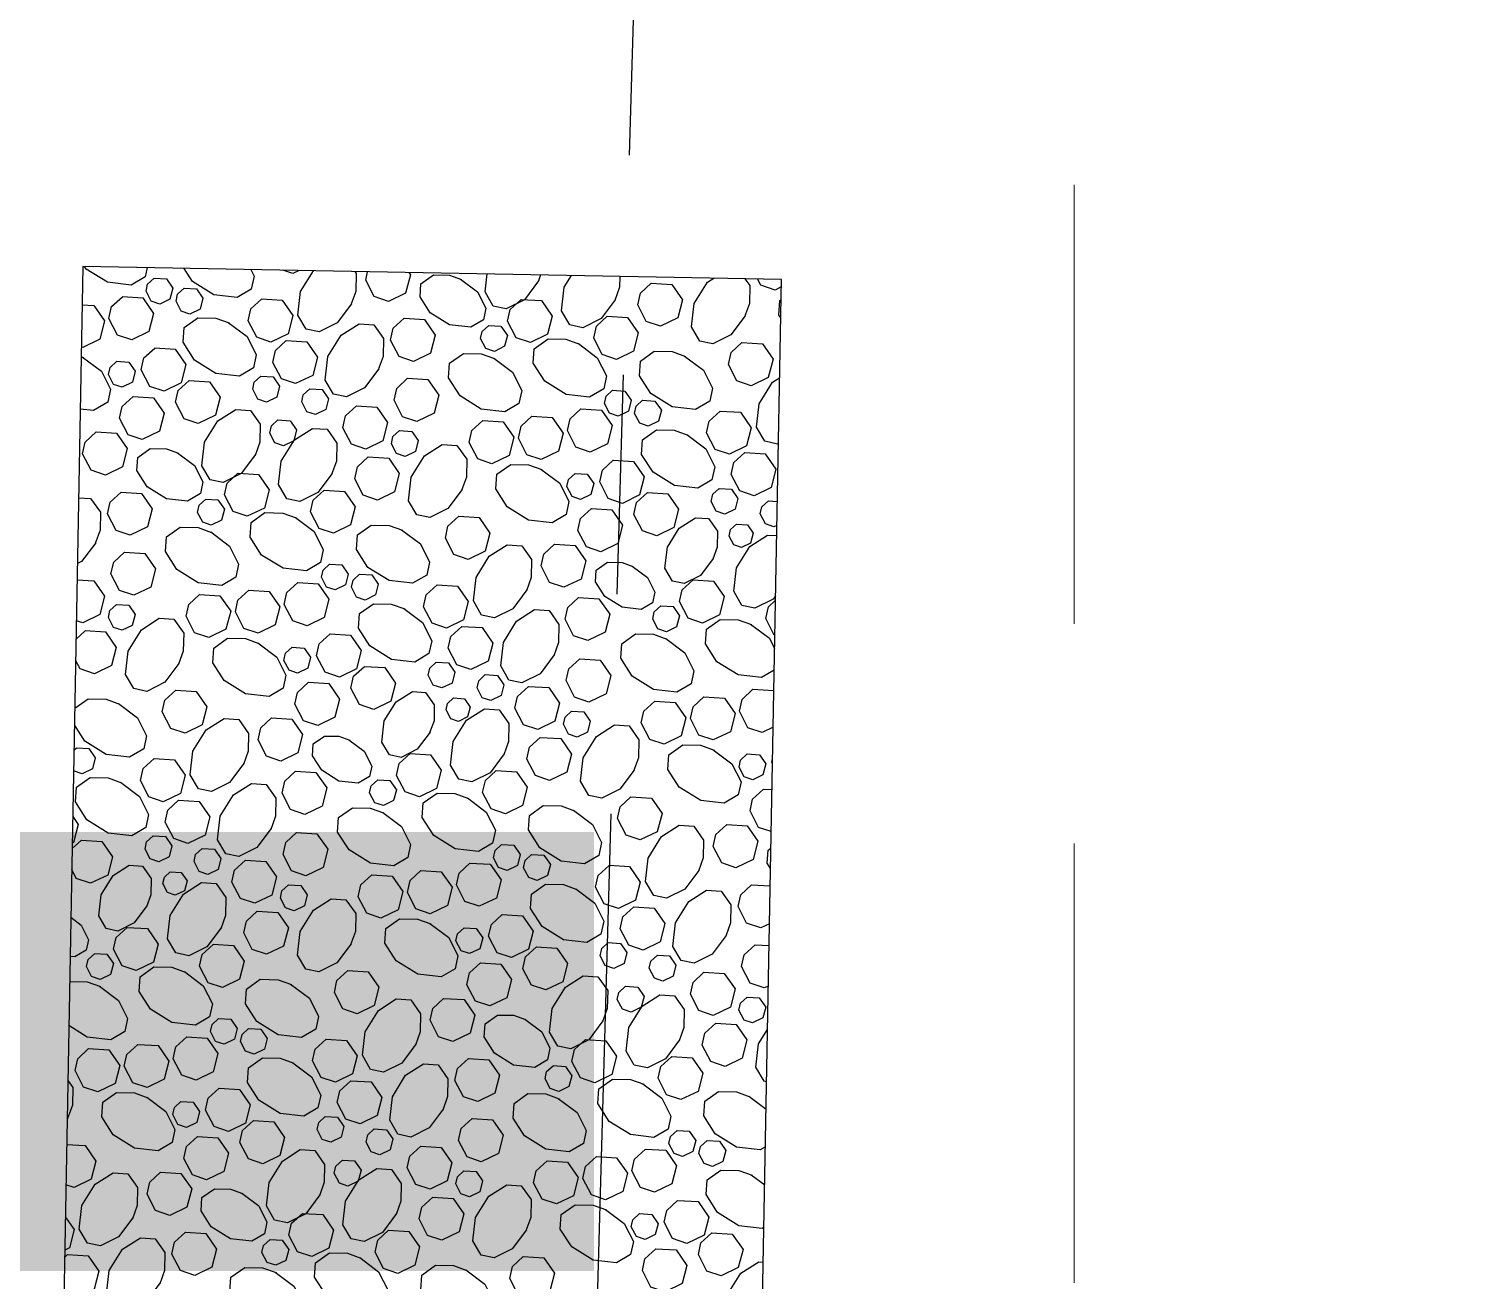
# Model space of a CAD drawing. Header units: inches. Extents: x 3312 to 5850, y 7905 to 11961.
# Drawn here: x 5672.9 to 5738.6, y 9873.4 to 9930.4 of the extents above; entities that cross this region are included whole.
import ezdxf

# ---------------------------------------------------------------- set-up
doc = ezdxf.new("R2010")
doc.units = ezdxf.units.IN
doc.header["$LTSCALE"] = 80
doc.header["$MEASUREMENT"] = 0
doc.linetypes.add('HIDDEN', pattern=[0.375, 0.25, -0.125])
doc.linetypes.add('PHANTOM2', pattern=[1.25, 0.625, -0.125, 0.125, -0.125, 0.125, -0.125])
for name, color, linetype in [('BNDY', 7, 'PHANTOM2'), ('grid', 254, 'HIDDEN'), ('PAVING', 7, 'Continuous')]:
    doc.layers.add(name, color=color, linetype=linetype)

# ---------------------------------------------------------------- blocks, each defined once
blk = doc.blocks.new('A$C5A1238BA')
at = {"layer": 'PAVING', "color": 1, "flags": 128}
blk.add_lwpolyline([(22.132, 11.404), (16.43, 19.619), (0, 8.215), (5.702, 0)], close=True, dxfattribs=at)
for points in [[(16.955, 18.864), (16.834, 18.81), (16.619, 18.905), (16.454, 19.2), (16.429, 19.559), (16.445, 19.598)], [(15.981, 19.307), (16.07, 19.166), (15.981, 18.912), (15.731, 18.814), (15.491, 18.943), (15.485, 18.963)], [(15.377, 18.865), (15.371, 18.527), (15.237, 18.27), (15.064, 18.193), (14.849, 18.288), (14.755, 18.456)], [(15.37, 18.883), (15.38, 18.85)], [(16.412, 18.907), (16.568, 18.659), (16.479, 18.406), (16.228, 18.308), (15.988, 18.437), (15.925, 18.643), (16.045, 18.881), (16.205, 18.949), (16.412, 18.906)], [(16.892, 18.694), (16.986, 18.546), (16.932, 18.394), (16.782, 18.335), (16.638, 18.412), (16.6, 18.536), (16.672, 18.678), (16.768, 18.72), (16.892, 18.694)], [(15.613, 18.434), (15.706, 18.285), (15.653, 18.133), (15.502, 18.075), (15.359, 18.152), (15.32, 18.276), (15.392, 18.418), (15.488, 18.459), (15.612, 18.434)], [(17.801, 17.644), (17.752, 17.551), (17.579, 17.475), (17.365, 17.569), (17.199, 17.864), (17.174, 18.223), (17.256, 18.429)], [(17.028, 18.262), (17.122, 18.113), (17.068, 17.961), (16.918, 17.903), (16.774, 17.98), (16.736, 18.104), (16.808, 18.246), (16.903, 18.287), (17.028, 18.262)], [(14.622, 18.079), (14.778, 17.832), (14.689, 17.578), (14.438, 17.48), (14.199, 17.61), (14.135, 17.816), (14.255, 18.053), (14.414, 18.121), (14.622, 18.079)], [(15.343, 17.949), (15.499, 17.702), (15.41, 17.448), (15.16, 17.351), (14.92, 17.48), (14.857, 17.686), (14.976, 17.923), (15.136, 17.992), (15.343, 17.949)], [(16.087, 18.103), (16.243, 17.855), (16.154, 17.602), (15.904, 17.504), (15.664, 17.633), (15.6, 17.839), (15.72, 18.076), (15.88, 18.145), (16.087, 18.102)], [(16.999, 17.462), (16.993, 17.124), (16.859, 16.867), (16.685, 16.791), (16.471, 16.885), (16.305, 17.18), (16.28, 17.539), (16.392, 17.821), (16.57, 17.932), (16.799, 17.854), (16.946, 17.643), (17.001, 17.447)], [(13.712, 17.732), (13.804, 17.586), (13.726, 17.357), (13.515, 17.21), (13.319, 17.154)], [(15.061, 16.959), (15.056, 16.654), (14.935, 16.423), (14.78, 16.354), (14.586, 16.439), (14.437, 16.704), (14.415, 17.028), (14.516, 17.282), (14.676, 17.381), (14.882, 17.311), (15.014, 17.121), (15.064, 16.945)], [(15.998, 17.433), (16.154, 17.186), (16.065, 16.933), (15.815, 16.835), (15.575, 16.964), (15.511, 17.17), (15.631, 17.407), (15.791, 17.476), (15.998, 17.433)], [(13.334, 17.157), (12.996, 17.163), (12.937, 17.194)], [(14.133, 17.287), (14.289, 17.04), (14.2, 16.786), (13.949, 16.689), (13.71, 16.818), (13.646, 17.024), (13.766, 17.261), (13.926, 17.329), (14.133, 17.287)], [(17.552, 17.273), (17.708, 17.025), (17.619, 16.772), (17.368, 16.674), (17.129, 16.803), (17.065, 17.009), (17.185, 17.247), (17.345, 17.315), (17.552, 17.272)], [(18.195, 17.077), (18.107, 17.124), (18.063, 17.267)], [(12.746, 17.062), (12.874, 16.859), (12.785, 16.606), (12.534, 16.508), (12.295, 16.637), (12.266, 16.729)], [(13.466, 16.743), (13.622, 16.496), (13.533, 16.243), (13.282, 16.145), (13.043, 16.274), (12.979, 16.48), (13.099, 16.718), (13.259, 16.786), (13.466, 16.743)], [(15.695, 16.041), (15.356, 16.047), (15.099, 16.181), (15.023, 16.354), (15.117, 16.569), (15.412, 16.734), (15.771, 16.759), (16.053, 16.647), (16.164, 16.469), (16.086, 16.24), (15.875, 16.094), (15.68, 16.038)], [(18.246, 16.188), (17.908, 16.194), (17.651, 16.329), (17.574, 16.502), (17.669, 16.716), (17.964, 16.882), (18.314, 16.906)], [(12.225, 16.543), (12.381, 16.295), (12.292, 16.042), (12.042, 15.944), (11.802, 16.073), (11.739, 16.279), (11.803, 16.407)], [(12.05, 16.578), (12.225, 16.542)], [(16.649, 16.635), (16.742, 16.487), (16.689, 16.335), (16.539, 16.276), (16.395, 16.354), (16.356, 16.478), (16.429, 16.62), (16.524, 16.661), (16.649, 16.635)], [(17.276, 16.638), (17.433, 16.391), (17.343, 16.138), (17.093, 16.04), (16.853, 16.169), (16.79, 16.375), (16.909, 16.612), (17.069, 16.681), (17.276, 16.638)], [(12.792, 16.399), (12.885, 16.251), (12.832, 16.099), (12.681, 16.04), (12.538, 16.118), (12.499, 16.241), (12.571, 16.383), (12.667, 16.425), (12.792, 16.399)], [(14.422, 15.913), (14.416, 15.575), (14.282, 15.318), (14.108, 15.242), (13.894, 15.336), (13.728, 15.631), (13.703, 15.99), (13.815, 16.272), (13.993, 16.383), (14.222, 16.305), (14.368, 16.094), (14.424, 15.898)], [(18.649, 16.422), (18.638, 16.388), (18.426, 16.242), (18.231, 16.186)], [(14.759, 16.245), (14.853, 16.096), (14.799, 15.944), (14.649, 15.886), (14.505, 15.963), (14.467, 16.086), (14.539, 16.229), (14.635, 16.27), (14.759, 16.244)], [(15.333, 16.088), (15.489, 15.841), (15.399, 15.588), (15.149, 15.49), (14.909, 15.619), (14.846, 15.825), (14.965, 16.063), (15.125, 16.131), (15.332, 16.088)], [(19.09, 15.787), (19.076, 15.748), (18.826, 15.65), (18.586, 15.78), (18.523, 15.986), (18.642, 16.223), (18.754, 16.271)], [(11.236, 16.014), (11.458, 15.937), (11.604, 15.726), (11.66, 15.531)], [(16.285, 16.07), (16.378, 15.921), (16.325, 15.769), (16.174, 15.711), (16.031, 15.788), (15.992, 15.912), (16.065, 16.054), (16.16, 16.095), (16.285, 16.07)], [(16.914, 15.961), (17.007, 15.813), (16.954, 15.661), (16.804, 15.602), (16.66, 15.68), (16.622, 15.803), (16.694, 15.946), (16.79, 15.987), (16.914, 15.961)], [(17.722, 15.328), (17.384, 15.333), (17.127, 15.467), (17.05, 15.641), (17.144, 15.855), (17.439, 16.021), (17.798, 16.046), (18.08, 15.934), (18.191, 15.756), (18.113, 15.527), (17.902, 15.381), (17.707, 15.325)], [(11.658, 15.546), (11.652, 15.208), (11.517, 14.951), (11.344, 14.874), (11.129, 14.969), (10.964, 15.264), (10.939, 15.623), (11.04, 15.878)], [(12.631, 15.18), (12.293, 15.186), (12.036, 15.32), (11.959, 15.494), (12.054, 15.708), (12.348, 15.874), (12.707, 15.899), (12.99, 15.787), (13.101, 15.609), (13.022, 15.379), (12.811, 15.233), (12.616, 15.178)], [(16.117, 14.993), (15.779, 14.999), (15.522, 15.133), (15.445, 15.306), (15.54, 15.521), (15.835, 15.687), (16.194, 15.711), (16.476, 15.599), (16.587, 15.422), (16.509, 15.193), (16.297, 15.046), (16.102, 14.991)], [(10.793, 15.661), (10.887, 15.513), (10.833, 15.361), (10.683, 15.302), (10.539, 15.38), (10.501, 15.503)], [(10.743, 15.671), (10.793, 15.661)], [(13.605, 15.518), (13.76, 15.271), (13.672, 15.017), (13.421, 14.92), (13.181, 15.049), (13.118, 15.255), (13.238, 15.492), (13.397, 15.561), (13.604, 15.518)], [(15.3, 15.052), (15.294, 14.714), (15.159, 14.457), (14.986, 14.38), (14.771, 14.475), (14.606, 14.769), (14.581, 15.128), (14.693, 15.411), (14.871, 15.521), (15.1, 15.444), (15.246, 15.232), (15.302, 15.037)], [(18.52, 15.457), (18.676, 15.21), (18.587, 14.956), (18.337, 14.859), (18.097, 14.988), (18.034, 15.194), (18.153, 15.431), (18.313, 15.5), (18.52, 15.457)], [(19.449, 15.129), (19.443, 14.825), (19.323, 14.593), (19.167, 14.524), (18.974, 14.609), (18.825, 14.875), (18.802, 15.198), (18.903, 15.452), (19.063, 15.551), (19.269, 15.481), (19.401, 15.291), (19.451, 15.116)], [(10.764, 14.862), (10.758, 14.524), (10.624, 14.267), (10.45, 14.19), (10.236, 14.284), (10.07, 14.579), (10.046, 14.938), (10.157, 15.22), (10.335, 15.331), (10.564, 15.253), (10.711, 15.042), (10.766, 14.847)], [(17.105, 15.277), (17.261, 15.03), (17.172, 14.776), (16.922, 14.678), (16.682, 14.807), (16.618, 15.014), (16.738, 15.251), (16.898, 15.319), (17.105, 15.277)], [(9.964, 15.131), (9.919, 15.001), (9.669, 14.904), (9.651, 14.913)], [(12.295, 14.993), (12.451, 14.746), (12.362, 14.492), (12.112, 14.395), (11.872, 14.524), (11.808, 14.73), (11.928, 14.967), (12.088, 15.036), (12.295, 14.993)], [(13.53, 14.435), (13.524, 14.097), (13.389, 13.84), (13.216, 13.763), (13.002, 13.857), (12.836, 14.152), (12.811, 14.511), (12.923, 14.793), (13.101, 14.904), (13.33, 14.826), (13.476, 14.615), (13.532, 14.42)], [(14.067, 14.982), (14.223, 14.735), (14.134, 14.482), (13.883, 14.384), (13.643, 14.513), (13.58, 14.719), (13.7, 14.956), (13.859, 15.025), (14.067, 14.982)], [(15.858, 14.946), (16.014, 14.699), (15.925, 14.446), (15.675, 14.348), (15.435, 14.477), (15.371, 14.683), (15.491, 14.92), (15.65, 14.989), (15.858, 14.946)], [(17.853, 14.914), (18.009, 14.667), (17.92, 14.413), (17.67, 14.315), (17.43, 14.444), (17.367, 14.65), (17.486, 14.888), (17.646, 14.956), (17.853, 14.914)], [(9.763, 14.833), (9.919, 14.586), (9.83, 14.332), (9.579, 14.234), (9.34, 14.364), (9.276, 14.57), (9.341, 14.698)], [(9.587, 14.869), (9.763, 14.833)], [(11.317, 14.672), (11.473, 14.425), (11.384, 14.172), (11.133, 14.074), (10.894, 14.203), (10.83, 14.409), (10.95, 14.646), (11.11, 14.715), (11.317, 14.672)], [(16.613, 14.713), (16.769, 14.465), (16.679, 14.212), (16.429, 14.114), (16.189, 14.243), (16.126, 14.449), (16.246, 14.687), (16.405, 14.755), (16.612, 14.713)], [(20.082, 14.211), (19.744, 14.217), (19.487, 14.351), (19.41, 14.524), (19.505, 14.739), (19.73, 14.865)], [(14.564, 14.476), (14.72, 14.229), (14.631, 13.976), (14.381, 13.878), (14.141, 14.007), (14.077, 14.213), (14.197, 14.451), (14.357, 14.519), (14.564, 14.476)], [(17.179, 14.569), (17.272, 14.421), (17.219, 14.269), (17.069, 14.21), (16.925, 14.288), (16.887, 14.411), (16.959, 14.554), (17.054, 14.595), (17.179, 14.569)], [(18.809, 14.084), (18.803, 13.745), (18.669, 13.488), (18.495, 13.412), (18.281, 13.506), (18.115, 13.801), (18.091, 14.16), (18.203, 14.442), (18.38, 14.553), (18.61, 14.475), (18.756, 14.264), (18.812, 14.069)], [(8.779, 14.309), (8.776, 14.123), (8.667, 13.914), (8.527, 13.853), (8.354, 13.929), (8.32, 13.989)], [(12.011, 13.588), (11.673, 13.594), (11.416, 13.728), (11.339, 13.901), (11.434, 14.116), (11.729, 14.282), (12.088, 14.306), (12.369, 14.195), (12.481, 14.017), (12.402, 13.787), (12.192, 13.641), (11.996, 13.585)], [(15.045, 14.264), (15.138, 14.116), (15.085, 13.963), (14.935, 13.905), (14.791, 13.982), (14.753, 14.106), (14.825, 14.248), (14.92, 14.289), (15.045, 14.264)], [(19.147, 14.415), (19.24, 14.266), (19.187, 14.114), (19.037, 14.056), (18.893, 14.133), (18.855, 14.257), (18.927, 14.399), (19.022, 14.44), (19.147, 14.414)], [(19.72, 14.258), (19.876, 14.011), (19.787, 13.758), (19.537, 13.66), (19.297, 13.789), (19.233, 13.995), (19.353, 14.233), (19.513, 14.301), (19.72, 14.258)], [(9.549, 13.52), (9.245, 13.526), (9.014, 13.646), (8.945, 13.802), (9.03, 13.995), (9.295, 14.144), (9.619, 14.166), (9.872, 14.066), (9.972, 13.906), (9.902, 13.699), (9.712, 13.568), (9.536, 13.518)], [(10.413, 14.035), (10.507, 13.887), (10.454, 13.734), (10.304, 13.676), (10.16, 13.754), (10.122, 13.877), (10.193, 14.019), (10.289, 14.061), (10.413, 14.035)], [(11.041, 14.038), (11.197, 13.791), (11.108, 13.537), (10.858, 13.44), (10.618, 13.569), (10.555, 13.775), (10.675, 14.012), (10.834, 14.081), (11.041, 14.038)], [(16.045, 13.716), (16.039, 13.378), (15.905, 13.121), (15.732, 13.044), (15.517, 13.139), (15.351, 13.434), (15.327, 13.793), (15.439, 14.075), (15.616, 14.186), (15.845, 14.108), (15.992, 13.897), (16.048, 13.701)], [(17.019, 13.35), (16.68, 13.356), (16.423, 13.49), (16.347, 13.664), (16.441, 13.878), (16.736, 14.044), (17.095, 14.069), (17.377, 13.957), (17.488, 13.779), (17.41, 13.55), (17.199, 13.403), (17.003, 13.348)], [(13.765, 14.003), (13.858, 13.855), (13.805, 13.703), (13.655, 13.644), (13.511, 13.722), (13.473, 13.845), (13.545, 13.988), (13.641, 14.029), (13.765, 14.003)], [(15.18, 13.832), (15.274, 13.683), (15.221, 13.531), (15.07, 13.473), (14.926, 13.55), (14.888, 13.674), (14.96, 13.816), (15.056, 13.857), (15.18, 13.832)], [(20.505, 13.163), (20.166, 13.169), (19.909, 13.303), (19.833, 13.477), (19.927, 13.691), (20.222, 13.857), (20.42, 13.871)], [(8.025, 13.785), (8.169, 13.578), (8.224, 13.383)], [(8.559, 13.729), (8.653, 13.58), (8.6, 13.428), (8.449, 13.369), (8.305, 13.447), (8.267, 13.571), (8.339, 13.713), (8.435, 13.754), (8.559, 13.728)], [(12.774, 13.649), (12.93, 13.401), (12.841, 13.148), (12.591, 13.05), (12.351, 13.179), (12.288, 13.385), (12.407, 13.623), (12.567, 13.691), (12.774, 13.648)], [(14.24, 13.672), (14.395, 13.425), (14.306, 13.172), (14.056, 13.074), (13.816, 13.203), (13.753, 13.409), (13.873, 13.646), (14.032, 13.715), (14.239, 13.672)], [(17.992, 13.688), (18.148, 13.441), (18.059, 13.188), (17.809, 13.09), (17.569, 13.219), (17.505, 13.425), (17.625, 13.662), (17.785, 13.731), (17.992, 13.688)], [(19.687, 13.222), (19.681, 12.884), (19.547, 12.627), (19.374, 12.55), (19.159, 12.645), (18.993, 12.94), (18.969, 13.299), (19.081, 13.581), (19.258, 13.692), (19.488, 13.614), (19.634, 13.403), (19.69, 13.207)], [(9.133, 13.572), (9.289, 13.325), (9.199, 13.072), (8.949, 12.974), (8.709, 13.103), (8.646, 13.309), (8.766, 13.546), (8.925, 13.615), (9.133, 13.572)], [(10.14, 13.535), (10.224, 13.402), (10.176, 13.265), (10.041, 13.212), (9.912, 13.282), (9.877, 13.393), (9.942, 13.521), (10.028, 13.559), (10.14, 13.535)], [(11.487, 12.727), (11.149, 12.733), (10.892, 12.867), (10.815, 13.041), (10.909, 13.255), (11.204, 13.421), (11.563, 13.445), (11.845, 13.334), (11.956, 13.156), (11.878, 12.927), (11.667, 12.78), (11.472, 12.724)], [(13.496, 13.519), (13.652, 13.272), (13.563, 13.018), (13.312, 12.921), (13.073, 13.05), (13.009, 13.256), (13.129, 13.493), (13.288, 13.562), (13.496, 13.519)], [(15.151, 13.032), (15.145, 12.694), (15.011, 12.437), (14.838, 12.361), (14.623, 12.454), (14.457, 12.749), (14.433, 13.109), (14.545, 13.391), (14.722, 13.502), (14.952, 13.423), (15.098, 13.213), (15.154, 13.017)], [(8.222, 13.398), (8.216, 13.059), (8.082, 12.802), (7.908, 12.726), (7.694, 12.82), (7.528, 13.115), (7.507, 13.425)], [(10.679, 13.361), (10.773, 13.212), (10.719, 13.06), (10.569, 13.002), (10.425, 13.079), (10.387, 13.203), (10.459, 13.345), (10.554, 13.386), (10.679, 13.361)], [(20.813, 13.305), (20.685, 13.216), (20.49, 13.161)], [(7.405, 13.002), (7.56, 12.755), (7.472, 12.501), (7.221, 12.404), (6.981, 12.533), (6.918, 12.739), (7.038, 12.976), (7.197, 13.045), (7.405, 13.002)], [(9.917, 12.477), (9.579, 12.483), (9.322, 12.617), (9.246, 12.79), (9.34, 13.005), (9.635, 13.171), (9.994, 13.195), (10.276, 13.083), (10.387, 12.906), (10.309, 12.676), (10.098, 12.53), (9.902, 12.474)], [(14.15, 13.003), (14.306, 12.756), (14.217, 12.502), (13.967, 12.405), (13.727, 12.534), (13.664, 12.74), (13.784, 12.977), (13.943, 13.046), (14.15, 13.003)], [(16.682, 13.163), (16.839, 12.916), (16.749, 12.662), (16.499, 12.565), (16.259, 12.694), (16.196, 12.9), (16.316, 13.137), (16.475, 13.206), (16.682, 13.163)], [(17.917, 12.605), (17.911, 12.267), (17.777, 12.01), (17.603, 11.933), (17.389, 12.028), (17.223, 12.322), (17.199, 12.682), (17.311, 12.964), (17.488, 13.075), (17.718, 12.996), (17.864, 12.785), (17.919, 12.59)], [(18.454, 13.153), (18.61, 12.905), (18.521, 12.652), (18.271, 12.554), (18.031, 12.683), (17.967, 12.889), (18.087, 13.127), (18.247, 13.195), (18.454, 13.153)], [(20.245, 13.117), (20.401, 12.869), (20.312, 12.616), (20.062, 12.518), (19.822, 12.647), (19.759, 12.853), (19.878, 13.09), (20.038, 13.159), (20.245, 13.116)], [(6.861, 12.977), (6.822, 12.863), (6.612, 12.717), (6.416, 12.662)], [(9.1, 12.536), (9.094, 12.198), (8.96, 11.941), (8.786, 11.864), (8.572, 11.959), (8.406, 12.254), (8.381, 12.613), (8.493, 12.895), (8.671, 13.006), (8.9, 12.928), (9.047, 12.716), (9.102, 12.521)], [(12.357, 12.923), (12.513, 12.676), (12.424, 12.423), (12.174, 12.325), (11.934, 12.455), (11.87, 12.661), (11.99, 12.898), (12.15, 12.966), (12.357, 12.924)], [(13.168, 12.567), (13.164, 12.293), (13.055, 12.084), (12.915, 12.023), (12.741, 12.099), (12.607, 12.338), (12.587, 12.629), (12.677, 12.857), (12.821, 12.947), (13.007, 12.884), (13.126, 12.713), (13.171, 12.555)], [(15.704, 12.842), (15.86, 12.595), (15.771, 12.342), (15.521, 12.244), (15.281, 12.373), (15.218, 12.579), (15.337, 12.816), (15.497, 12.885), (15.704, 12.842)], [(21, 12.883), (21.156, 12.636), (21.067, 12.382), (20.817, 12.284), (20.577, 12.414), (20.513, 12.62), (20.633, 12.857), (20.793, 12.925), (21, 12.883)], [(6.431, 12.664), (6.411, 12.665)], [(10.905, 12.761), (11.061, 12.514), (10.972, 12.26), (10.722, 12.162), (10.482, 12.292), (10.419, 12.498), (10.538, 12.735), (10.698, 12.803), (10.905, 12.761)], [(18.952, 12.646), (19.108, 12.399), (19.019, 12.146), (18.768, 12.048), (18.528, 12.177), (18.465, 12.383), (18.585, 12.621), (18.744, 12.689), (18.951, 12.646)], [(6.109, 12.455), (6.251, 12.23), (6.162, 11.976), (5.912, 11.879), (5.672, 12.008), (5.635, 12.126)], [(7.867, 12.466), (8.023, 12.219), (7.934, 11.966), (7.683, 11.868), (7.444, 11.997), (7.38, 12.203), (7.5, 12.441), (7.659, 12.509), (7.867, 12.466)], [(9.658, 12.431), (9.814, 12.183), (9.725, 11.93), (9.474, 11.832), (9.235, 11.961), (9.171, 12.167), (9.291, 12.405), (9.451, 12.473), (9.658, 12.43)], [(11.653, 12.398), (11.809, 12.151), (11.72, 11.897), (11.47, 11.799), (11.23, 11.928), (11.167, 12.134), (11.286, 12.372), (11.446, 12.44), (11.653, 12.398)], [(16.398, 11.758), (16.06, 11.764), (15.803, 11.898), (15.727, 12.072), (15.821, 12.286), (16.116, 12.452), (16.475, 12.476), (16.757, 12.364), (16.868, 12.187), (16.79, 11.958), (16.579, 11.811), (16.384, 11.756)], [(19.432, 12.434), (19.526, 12.286), (19.472, 12.134), (19.322, 12.075), (19.178, 12.152), (19.14, 12.276), (19.212, 12.418), (19.308, 12.459), (19.432, 12.434)], [(7.33, 11.919), (7.324, 11.581), (7.189, 11.324), (7.016, 11.247), (6.802, 11.342), (6.636, 11.636), (6.611, 11.996), (6.723, 12.277), (6.901, 12.388), (7.13, 12.31), (7.277, 12.099), (7.332, 11.904)], [(10.413, 12.197), (10.569, 11.949), (10.48, 11.696), (10.229, 11.598), (9.99, 11.727), (9.926, 11.934), (10.046, 12.171), (10.205, 12.239), (10.413, 12.197)], [(13.937, 11.69), (13.633, 11.696), (13.401, 11.816), (13.333, 11.972), (13.417, 12.166), (13.683, 12.315), (14.006, 12.337), (14.26, 12.236), (14.36, 12.076), (14.289, 11.87), (14.1, 11.738), (13.924, 11.688)], [(14.801, 12.205), (14.895, 12.057), (14.841, 11.905), (14.691, 11.846), (14.547, 11.924), (14.509, 12.047), (14.581, 12.19), (14.677, 12.231), (14.801, 12.205)], [(15.429, 12.208), (15.585, 11.961), (15.496, 11.707), (15.245, 11.61), (15.005, 11.739), (14.942, 11.945), (15.062, 12.182), (15.221, 12.251), (15.429, 12.208)], [(18.152, 12.174), (18.246, 12.025), (18.192, 11.873), (18.042, 11.815), (17.898, 11.892), (17.86, 12.016), (17.932, 12.158), (18.028, 12.199), (18.152, 12.174)], [(20.432, 11.886), (20.427, 11.548), (20.292, 11.291), (20.119, 11.215), (19.904, 11.309), (19.739, 11.604), (19.714, 11.963), (19.826, 12.245), (20.004, 12.356), (20.233, 12.278), (20.379, 12.067), (20.435, 11.871)], [(21.406, 11.52), (21.067, 11.526), (20.811, 11.661), (20.734, 11.834), (20.829, 12.049), (21.123, 12.214), (21.482, 12.239), (21.579, 12.2)], [(8.364, 11.96), (8.52, 11.713), (8.431, 11.46), (8.181, 11.362), (7.941, 11.491), (7.878, 11.697), (7.997, 11.935), (8.157, 12.003), (8.364, 11.96)], [(10.979, 12.053), (11.073, 11.905), (11.019, 11.753), (10.869, 11.694), (10.725, 11.772), (10.687, 11.895), (10.759, 12.038), (10.854, 12.079), (10.979, 12.053)], [(12.609, 11.568), (12.603, 11.229), (12.469, 10.973), (12.296, 10.896), (12.081, 10.99), (11.915, 11.285), (11.891, 11.644), (12.003, 11.926), (12.181, 12.037), (12.41, 11.959), (12.556, 11.748), (12.612, 11.553)], [(19.568, 12.002), (19.661, 11.853), (19.608, 11.701), (19.458, 11.643), (19.314, 11.72), (19.276, 11.844), (19.348, 11.986), (19.443, 12.027), (19.568, 12.002)], [(5.257, 11.864), (5.184, 11.656), (4.934, 11.558), (4.868, 11.593)], [(5.811, 11.072), (5.473, 11.078), (5.216, 11.212), (5.139, 11.385), (5.234, 11.6), (5.529, 11.766), (5.888, 11.79), (6.17, 11.678), (6.281, 11.501), (6.203, 11.271), (5.991, 11.125), (5.796, 11.069)], [(12.947, 11.899), (13.04, 11.75), (12.987, 11.598), (12.837, 11.54), (12.693, 11.617), (12.655, 11.741), (12.727, 11.883), (12.822, 11.924), (12.947, 11.899)], [(13.52, 11.743), (13.676, 11.495), (13.587, 11.242), (13.337, 11.144), (13.097, 11.273), (13.033, 11.48), (13.153, 11.717), (13.313, 11.785), (13.52, 11.742)], [(17.162, 11.819), (17.318, 11.572), (17.228, 11.318), (16.978, 11.22), (16.738, 11.35), (16.675, 11.556), (16.795, 11.793), (16.954, 11.861), (17.161, 11.819)], [(18.627, 11.843), (18.783, 11.595), (18.694, 11.342), (18.444, 11.244), (18.203, 11.373), (18.14, 11.579), (18.26, 11.816), (18.42, 11.885), (18.627, 11.842)], [(21.835, 11.832), (21.797, 11.72), (21.586, 11.574), (21.391, 11.518)], [(8.845, 11.748), (8.938, 11.6), (8.885, 11.448), (8.735, 11.389), (8.591, 11.466), (8.553, 11.59), (8.625, 11.732), (8.72, 11.773), (8.845, 11.748)], [(9.845, 11.2), (9.839, 10.862), (9.705, 10.605), (9.532, 10.529), (9.317, 10.623), (9.151, 10.918), (9.127, 11.277), (9.239, 11.559), (9.417, 11.67), (9.646, 11.592), (9.792, 11.381), (9.848, 11.185)], [(14.528, 11.706), (14.612, 11.572), (14.564, 11.435), (14.429, 11.382), (14.299, 11.452), (14.265, 11.563), (14.33, 11.692), (14.416, 11.729), (14.528, 11.706)], [(15.874, 10.897), (15.536, 10.903), (15.279, 11.037), (15.202, 11.211), (15.297, 11.425), (15.592, 11.591), (15.95, 11.615), (16.233, 11.504), (16.344, 11.326), (16.265, 11.097), (16.055, 10.95), (15.859, 10.895)], [(17.883, 11.689), (18.039, 11.442), (17.95, 11.188), (17.7, 11.091), (17.46, 11.22), (17.397, 11.426), (17.516, 11.663), (17.676, 11.732), (17.883, 11.689)], [(19.539, 11.202), (19.533, 10.864), (19.399, 10.607), (19.225, 10.531), (19.01, 10.625), (18.845, 10.92), (18.82, 11.279), (18.932, 11.561), (19.11, 11.672), (19.339, 11.594), (19.485, 11.383), (19.541, 11.187)], [(22.044, 11.342), (21.956, 11.389), (21.893, 11.595), (21.938, 11.684)], [(4.841, 11.522), (4.997, 11.275), (4.908, 11.021), (4.658, 10.924), (4.418, 11.053), (4.36, 11.241)], [(4.782, 11.534), (4.841, 11.522)], [(7.565, 11.488), (7.659, 11.339), (7.605, 11.187), (7.455, 11.128), (7.311, 11.206), (7.273, 11.33), (7.345, 11.472), (7.441, 11.513), (7.565, 11.488)], [(10.818, 10.834), (10.48, 10.84), (10.223, 10.975), (10.147, 11.148), (10.241, 11.362), (10.536, 11.528), (10.895, 11.553), (11.177, 11.441), (11.288, 11.263), (11.21, 11.034), (10.999, 10.888), (10.803, 10.832)], [(14.305, 10.647), (13.967, 10.653), (13.71, 10.788), (13.633, 10.961), (13.727, 11.175), (14.022, 11.341), (14.381, 11.366), (14.663, 11.254), (14.774, 11.076), (14.696, 10.847), (14.485, 10.7), (14.29, 10.645)], [(15.066, 11.531), (15.16, 11.383), (15.106, 11.23), (14.956, 11.172), (14.812, 11.249), (14.774, 11.373), (14.846, 11.515), (14.942, 11.556), (15.066, 11.531)], [(21.07, 11.333), (21.226, 11.086), (21.137, 10.833), (20.886, 10.735), (20.647, 10.864), (20.583, 11.07), (20.703, 11.307), (20.862, 11.376), (21.07, 11.333)], [(6.574, 11.133), (6.73, 10.886), (6.641, 10.632), (6.391, 10.534), (6.151, 10.663), (6.088, 10.87), (6.207, 11.106), (6.367, 11.175), (6.574, 11.133)], [(8.04, 11.156), (8.196, 10.909), (8.106, 10.656), (7.856, 10.558), (7.616, 10.687), (7.553, 10.893), (7.673, 11.13), (7.832, 11.199), (8.039, 11.156)], [(8.981, 11.315), (9.074, 11.167), (9.021, 11.015), (8.871, 10.957), (8.727, 11.034), (8.689, 11.158), (8.76, 11.3), (8.856, 11.341), (8.981, 11.315)], [(11.792, 11.172), (11.948, 10.925), (11.859, 10.671), (11.609, 10.574), (11.369, 10.703), (11.306, 10.909), (11.425, 11.146), (11.585, 11.215), (11.792, 11.172)], [(13.487, 10.706), (13.481, 10.368), (13.347, 10.111), (13.174, 10.035), (12.959, 10.129), (12.794, 10.424), (12.769, 10.783), (12.881, 11.065), (13.058, 11.176), (13.288, 11.098), (13.434, 10.887), (13.49, 10.691)], [(18.538, 11.173), (18.694, 10.926), (18.605, 10.672), (18.354, 10.575), (18.115, 10.704), (18.051, 10.91), (18.171, 11.147), (18.33, 11.216), (18.538, 11.173)], [(21.681, 11.09), (21.698, 11.134), (21.876, 11.245), (21.894, 11.238)], [(7.296, 11.003), (7.452, 10.756), (7.363, 10.502), (7.112, 10.405), (6.872, 10.534), (6.809, 10.74), (6.929, 10.977), (7.088, 11.046), (7.296, 11.003)], [(8.951, 10.516), (8.945, 10.178), (8.811, 9.921), (8.638, 9.844), (8.423, 9.939), (8.257, 10.234), (8.233, 10.593), (8.345, 10.875), (8.523, 10.986), (8.752, 10.908), (8.898, 10.697), (8.954, 10.501)], [(15.293, 10.931), (15.449, 10.684), (15.359, 10.43), (15.109, 10.333), (14.869, 10.462), (14.806, 10.668), (14.926, 10.905), (15.085, 10.973), (15.292, 10.931)], [(16.744, 11.094), (16.9, 10.847), (16.811, 10.593), (16.561, 10.495), (16.321, 10.625), (16.258, 10.831), (16.377, 11.068), (16.537, 11.136), (16.744, 11.094)], [(17.556, 10.737), (17.551, 10.463), (17.442, 10.255), (17.302, 10.193), (17.128, 10.269), (16.994, 10.508), (16.974, 10.799), (17.065, 11.028), (17.209, 11.117), (17.395, 11.054), (17.513, 10.883), (17.558, 10.725)], [(20.092, 11.013), (20.248, 10.765), (20.159, 10.512), (19.908, 10.414), (19.669, 10.543), (19.605, 10.749), (19.725, 10.987), (19.884, 11.055), (20.091, 11.012)], [(5.287, 10.211), (4.949, 10.217), (4.692, 10.351), (4.615, 10.525), (4.709, 10.739), (5.004, 10.905), (5.363, 10.929), (5.645, 10.818), (5.756, 10.64), (5.678, 10.411), (5.467, 10.264), (5.272, 10.208)], [(10.483, 10.647), (10.639, 10.4), (10.549, 10.147), (10.299, 10.049), (10.059, 10.178), (9.996, 10.384), (10.116, 10.621), (10.275, 10.69), (10.483, 10.647)], [(11.717, 10.089), (11.711, 9.751), (11.577, 9.494), (11.404, 9.417), (11.189, 9.512), (11.024, 9.806), (10.999, 10.166), (11.111, 10.448), (11.289, 10.559), (11.518, 10.481), (11.664, 10.269), (11.72, 10.074)], [(12.254, 10.637), (12.41, 10.39), (12.321, 10.136), (12.071, 10.038), (11.831, 10.167), (11.767, 10.373), (11.887, 10.611), (12.047, 10.679), (12.254, 10.637)], [(14.045, 10.601), (14.201, 10.353), (14.112, 10.1), (13.862, 10.002), (13.622, 10.131), (13.559, 10.338), (13.678, 10.575), (13.838, 10.643), (14.045, 10.6)], [(16.041, 10.568), (16.197, 10.321), (16.108, 10.067), (15.857, 9.969), (15.617, 10.099), (15.554, 10.305), (15.674, 10.542), (15.833, 10.61), (16.041, 10.568)], [(20.201, 10.063), (20.191, 10.069), (20.114, 10.242), (20.209, 10.456), (20.503, 10.622), (20.863, 10.647), (20.976, 10.601)], [(6.085, 10.341), (6.241, 10.094), (6.152, 9.84), (5.902, 9.743), (5.662, 9.872), (5.599, 10.078), (5.719, 10.315), (5.878, 10.383), (6.085, 10.341)], [(7.012, 10.017), (7.007, 9.713), (6.886, 9.481), (6.73, 9.413), (6.537, 9.497), (6.388, 9.762), (6.365, 10.086), (6.467, 10.34), (6.626, 10.439), (6.833, 10.369), (6.964, 10.179), (7.015, 10.003)], [(7.95, 10.487), (8.107, 10.24), (8.017, 9.986), (7.767, 9.889), (7.527, 10.018), (7.464, 10.224), (7.584, 10.461), (7.743, 10.53), (7.95, 10.487)], [(9.504, 10.326), (9.661, 10.079), (9.571, 9.826), (9.321, 9.728), (9.081, 9.857), (9.018, 10.063), (9.137, 10.301), (9.297, 10.369), (9.504, 10.326)], [(14.8, 10.367), (14.956, 10.12), (14.867, 9.866), (14.617, 9.768), (14.377, 9.898), (14.314, 10.104), (14.433, 10.341), (14.593, 10.41), (14.8, 10.367)], [(18.324, 9.86), (18.02, 9.866), (17.789, 9.987), (17.72, 10.142), (17.805, 10.336), (18.07, 10.485), (18.393, 10.507), (18.647, 10.406), (18.747, 10.246), (18.677, 10.04), (18.487, 9.908), (18.311, 9.858)], [(19.188, 10.375), (19.282, 10.227), (19.228, 10.075), (19.078, 10.016), (18.934, 10.094), (18.896, 10.218), (18.968, 10.36), (19.064, 10.401), (19.188, 10.375)], [(19.816, 10.378), (19.972, 10.131), (19.883, 9.878), (19.633, 9.78), (19.393, 9.909), (19.329, 10.116), (19.449, 10.352), (19.609, 10.421), (19.816, 10.378)], [(12.752, 10.131), (12.908, 9.884), (12.818, 9.63), (12.568, 9.532), (12.328, 9.661), (12.265, 9.868), (12.385, 10.105), (12.544, 10.173), (12.752, 10.131)], [(15.366, 10.224), (15.46, 10.075), (15.407, 9.923), (15.256, 9.864), (15.112, 9.942), (15.074, 10.066), (15.146, 10.208), (15.242, 10.249), (15.366, 10.223)], [(16.997, 9.738), (16.991, 9.4), (16.856, 9.143), (16.683, 9.066), (16.468, 9.161), (16.303, 9.455), (16.278, 9.814), (16.39, 10.096), (16.568, 10.207), (16.797, 10.129), (16.944, 9.918), (16.999, 9.723)], [(10.198, 9.242), (9.86, 9.248), (9.603, 9.383), (9.527, 9.556), (9.621, 9.77), (9.916, 9.936), (10.275, 9.96), (10.557, 9.849), (10.668, 9.671), (10.59, 9.442), (10.379, 9.295), (10.184, 9.24)], [(13.232, 9.918), (13.326, 9.77), (13.272, 9.618), (13.122, 9.559), (12.978, 9.637), (12.94, 9.76), (13.012, 9.902), (13.108, 9.944), (13.232, 9.918)], [(17.334, 10.069), (17.428, 9.921), (17.374, 9.768), (17.224, 9.71), (17.08, 9.787), (17.042, 9.911), (17.114, 10.053), (17.21, 10.094), (17.334, 10.069)], [(17.907, 9.913), (18.063, 9.666), (17.974, 9.412), (17.724, 9.314), (17.484, 9.444), (17.421, 9.65), (17.541, 9.887), (17.7, 9.955), (17.907, 9.913)], [(7.647, 9.095), (7.309, 9.1), (7.052, 9.235), (6.975, 9.408), (7.07, 9.623), (7.365, 9.788), (7.724, 9.813), (8.006, 9.701), (8.117, 9.523), (8.039, 9.294), (7.828, 9.148), (7.632, 9.092)], [(8.601, 9.689), (8.695, 9.541), (8.641, 9.389), (8.491, 9.33), (8.347, 9.408), (8.309, 9.531), (8.381, 9.674), (8.477, 9.715), (8.601, 9.689)], [(9.229, 9.692), (9.385, 9.445), (9.296, 9.191), (9.045, 9.094), (8.806, 9.223), (8.742, 9.429), (8.862, 9.666), (9.021, 9.735), (9.229, 9.692)], [(14.233, 9.37), (14.227, 9.032), (14.092, 8.775), (13.919, 8.699), (13.704, 8.793), (13.539, 9.088), (13.514, 9.447), (13.626, 9.729), (13.804, 9.84), (14.033, 9.762), (14.179, 9.551), (14.235, 9.356)], [(15.206, 9.005), (14.868, 9.01), (14.611, 9.145), (14.534, 9.318), (14.629, 9.533), (14.923, 9.698), (15.282, 9.723), (15.565, 9.611), (15.675, 9.433), (15.597, 9.204), (15.386, 9.058), (15.191, 9.002)], [(18.915, 9.876), (18.999, 9.742), (18.951, 9.605), (18.816, 9.553), (18.686, 9.622), (18.652, 9.734), (18.717, 9.862), (18.803, 9.899), (18.915, 9.876)], [(19.241, 9.397), (19.2, 9.42), (19.162, 9.543), (19.234, 9.685), (19.329, 9.727), (19.454, 9.701)], [(11.953, 9.658), (12.046, 9.509), (11.993, 9.357), (11.842, 9.299), (11.699, 9.376), (11.66, 9.5), (11.732, 9.642), (11.828, 9.683), (11.952, 9.658)], [(13.368, 9.486), (13.462, 9.337), (13.408, 9.185), (13.258, 9.127), (13.114, 9.204), (13.076, 9.328), (13.148, 9.47), (13.243, 9.511), (13.368, 9.486)], [(18.413, 8.822), (18.354, 8.823), (18.097, 8.958), (18.02, 9.131), (18.115, 9.346), (18.409, 9.511), (18.769, 9.536), (19.051, 9.424), (19.12, 9.313)], [(19.454, 9.701), (19.522, 9.592)], [(6.374, 8.967), (6.368, 8.629), (6.234, 8.372), (6.061, 8.296), (5.846, 8.39), (5.681, 8.685), (5.656, 9.044), (5.768, 9.326), (5.945, 9.437), (6.175, 9.359), (6.321, 9.148), (6.377, 8.952)], [(6.712, 9.298), (6.805, 9.15), (6.752, 8.998), (6.602, 8.939), (6.458, 9.017), (6.42, 9.141), (6.492, 9.283), (6.587, 9.324), (6.712, 9.298)], [(10.962, 9.303), (11.118, 9.056), (11.028, 8.802), (10.778, 8.704), (10.538, 8.834), (10.475, 9.04), (10.595, 9.277), (10.754, 9.345), (10.962, 9.303)], [(12.427, 9.327), (12.583, 9.079), (12.494, 8.826), (12.243, 8.728), (12.004, 8.857), (11.94, 9.063), (12.06, 9.301), (12.22, 9.369), (12.427, 9.326)], [(16.18, 9.342), (16.336, 9.095), (16.246, 8.842), (15.996, 8.744), (15.756, 8.873), (15.693, 9.079), (15.813, 9.316), (15.972, 9.385), (16.18, 9.342)], [(17.538, 8.215), (17.346, 8.299), (17.181, 8.594), (17.156, 8.953), (17.268, 9.235), (17.446, 9.346), (17.675, 9.268), (17.821, 9.057), (17.877, 8.862)], [(7.285, 9.142), (7.441, 8.895), (7.352, 8.641), (7.102, 8.544), (6.862, 8.673), (6.798, 8.879), (6.918, 9.116), (7.078, 9.185), (7.285, 9.142)], [(8.237, 9.124), (8.331, 8.975), (8.277, 8.823), (8.127, 8.765), (7.983, 8.842), (7.945, 8.966), (8.017, 9.108), (8.113, 9.149), (8.237, 9.124)], [(9.674, 8.381), (9.336, 8.387), (9.079, 8.521), (9.002, 8.695), (9.097, 8.909), (9.392, 9.075), (9.751, 9.1), (10.033, 8.988), (10.144, 8.81), (10.066, 8.581), (9.855, 8.434), (9.659, 8.379)], [(11.683, 9.173), (11.839, 8.926), (11.75, 8.672), (11.5, 8.575), (11.26, 8.704), (11.197, 8.91), (11.316, 9.147), (11.476, 9.216), (11.683, 9.173)], [(13.339, 8.686), (13.333, 8.348), (13.199, 8.091), (13.025, 8.015), (12.811, 8.109), (12.645, 8.404), (12.62, 8.763), (12.732, 9.045), (12.91, 9.156), (13.139, 9.078), (13.285, 8.867), (13.341, 8.671)], [(8.866, 9.015), (8.96, 8.867), (8.906, 8.714), (8.756, 8.656), (8.613, 8.734), (8.574, 8.857), (8.646, 8.999), (8.742, 9.04), (8.866, 9.015)], [(8.07, 8.047), (7.732, 8.053), (7.475, 8.187), (7.398, 8.36), (7.492, 8.575), (7.787, 8.741), (8.146, 8.765), (8.428, 8.653), (8.539, 8.476), (8.461, 8.246), (8.25, 8.1), (8.055, 8.044)], [(12.338, 8.657), (12.494, 8.41), (12.405, 8.157), (12.154, 8.059), (11.915, 8.188), (11.851, 8.394), (11.971, 8.631), (12.131, 8.7), (12.338, 8.657)], [(14.87, 8.817), (15.026, 8.57), (14.937, 8.317), (14.686, 8.219), (14.447, 8.348), (14.384, 8.554), (14.503, 8.792), (14.663, 8.86), (14.87, 8.817)], [(16.104, 8.259), (16.099, 7.921), (15.964, 7.664), (15.791, 7.588), (15.576, 7.682), (15.411, 7.977), (15.386, 8.336), (15.498, 8.618), (15.676, 8.729), (15.905, 8.651), (16.051, 8.44), (16.107, 8.244)], [(16.641, 8.807), (16.798, 8.56), (16.709, 8.306), (16.458, 8.208), (16.218, 8.338), (16.155, 8.544), (16.275, 8.781), (16.434, 8.85), (16.641, 8.807)], [(17.875, 8.876), (17.869, 8.538), (17.792, 8.391)], [(17.949, 8.5), (17.946, 8.508), (18.066, 8.745), (18.225, 8.813), (18.36, 8.786)], [(7.252, 8.106), (7.246, 7.768), (7.112, 7.511), (6.939, 7.434), (6.724, 7.528), (6.558, 7.823), (6.534, 8.182), (6.646, 8.465), (6.823, 8.575), (7.053, 8.497), (7.199, 8.286), (7.255, 8.091)], [(10.473, 8.511), (10.629, 8.264), (10.54, 8.01), (10.29, 7.913), (10.05, 8.042), (9.986, 8.248), (10.106, 8.485), (10.265, 8.554), (10.473, 8.511)], [(11.4, 8.187), (11.394, 7.883), (11.274, 7.651), (11.118, 7.583), (10.924, 7.667), (10.775, 7.933), (10.753, 8.256), (10.854, 8.51), (11.014, 8.61), (11.22, 8.539), (11.352, 8.349), (11.402, 8.174)], [(13.892, 8.497), (14.048, 8.25), (13.959, 7.996), (13.708, 7.898), (13.469, 8.028), (13.405, 8.233), (13.525, 8.471), (13.684, 8.539), (13.892, 8.496)], [(9.057, 8.331), (9.213, 8.083), (9.124, 7.83), (8.874, 7.732), (8.634, 7.861), (8.571, 8.068), (8.691, 8.305), (8.85, 8.373), (9.057, 8.331)], [(16.868, 7.75), (16.716, 7.832), (16.652, 8.038), (16.772, 8.275), (16.931, 8.343), (17.139, 8.301)], [(17.139, 8.301), (17.295, 8.054), (17.292, 8.044)], [(14.586, 7.412), (14.248, 7.418), (13.991, 7.553), (13.914, 7.726), (14.009, 7.94), (14.303, 8.106), (14.662, 8.131), (14.944, 8.019), (15.055, 7.841), (14.977, 7.612), (14.766, 7.466), (14.571, 7.41)], [(7.81, 8), (7.966, 7.753), (7.877, 7.5), (7.627, 7.402), (7.387, 7.531), (7.324, 7.737), (7.443, 7.974), (7.603, 8.043), (7.81, 8)], [(9.806, 7.967), (9.962, 7.72), (9.872, 7.467), (9.622, 7.369), (9.382, 7.498), (9.319, 7.704), (9.439, 7.942), (9.598, 8.01), (9.806, 7.967)], [(12.034, 7.265), (11.696, 7.271), (11.44, 7.405), (11.363, 7.578), (11.457, 7.793), (11.752, 7.958), (12.111, 7.983), (12.393, 7.871), (12.504, 7.693), (12.426, 7.464), (12.215, 7.318), (12.02, 7.262)], [(12.989, 7.859), (13.082, 7.711), (13.029, 7.559), (12.878, 7.5), (12.735, 7.578), (12.696, 7.702), (12.768, 7.844), (12.864, 7.885), (12.989, 7.859)], [(13.616, 7.862), (13.772, 7.615), (13.683, 7.362), (13.433, 7.264), (13.193, 7.393), (13.13, 7.599), (13.249, 7.836), (13.409, 7.905), (13.616, 7.862)], [(16.34, 7.828), (16.433, 7.679), (16.38, 7.528), (16.23, 7.469), (16.086, 7.546), (16.048, 7.67), (16.12, 7.812), (16.215, 7.853), (16.34, 7.828)], [(8.565, 7.767), (8.721, 7.519), (8.632, 7.266), (8.382, 7.168), (8.142, 7.297), (8.078, 7.504), (8.198, 7.741), (8.358, 7.809), (8.565, 7.766)], [(9.131, 7.623), (9.225, 7.475), (9.172, 7.323), (9.021, 7.264), (8.877, 7.342), (8.839, 7.465), (8.911, 7.608), (9.007, 7.649), (9.131, 7.623)], [(10.761, 7.137), (10.756, 6.799), (10.621, 6.542), (10.448, 6.466), (10.233, 6.56), (10.068, 6.855), (10.043, 7.214), (10.155, 7.496), (10.333, 7.607), (10.562, 7.529), (10.708, 7.318), (10.764, 7.123)], [(11.099, 7.469), (11.193, 7.32), (11.139, 7.168), (10.989, 7.11), (10.845, 7.187), (10.807, 7.311), (10.879, 7.453), (10.975, 7.494), (11.099, 7.468)], [(15.349, 7.473), (15.505, 7.226), (15.416, 6.972), (15.166, 6.874), (14.926, 7.004), (14.862, 7.21), (14.982, 7.447), (15.142, 7.515), (15.349, 7.473)], [(16.438, 7.451), (16.447, 7.471), (16.496, 7.491)], [(7.998, 6.77), (7.992, 6.432), (7.857, 6.175), (7.684, 6.098), (7.469, 6.193), (7.304, 6.488), (7.279, 6.847), (7.391, 7.129), (7.569, 7.24), (7.798, 7.162), (7.944, 6.951), (8, 6.755)], [(11.672, 7.313), (11.828, 7.065), (11.739, 6.812), (11.489, 6.714), (11.249, 6.843), (11.186, 7.049), (11.305, 7.287), (11.465, 7.355), (11.672, 7.312)], [(12.625, 7.294), (12.718, 7.145), (12.665, 6.993), (12.514, 6.935), (12.371, 7.012), (12.333, 7.136), (12.404, 7.278), (12.5, 7.319), (12.625, 7.294)], [(14.061, 6.551), (13.723, 6.557), (13.466, 6.691), (13.39, 6.865), (13.484, 7.079), (13.779, 7.245), (14.138, 7.27), (14.42, 7.158), (14.531, 6.98), (14.453, 6.751), (14.242, 6.605), (14.047, 6.549)], [(15.64, 6.898), (15.584, 7.08), (15.703, 7.317), (15.863, 7.386), (16.071, 7.343)], [(16.071, 7.343), (16.135, 7.241)], [(8.971, 6.404), (8.633, 6.41), (8.376, 6.544), (8.299, 6.718), (8.394, 6.932), (8.688, 7.098), (9.047, 7.123), (9.329, 7.011), (9.44, 6.833), (9.362, 6.604), (9.151, 6.457), (8.956, 6.402)], [(13.254, 7.185), (13.347, 7.037), (13.294, 6.885), (13.144, 6.826), (13, 6.904), (12.962, 7.027), (13.034, 7.169), (13.129, 7.211), (13.254, 7.185)], [(12.457, 6.217), (12.119, 6.223), (11.862, 6.357), (11.785, 6.531), (11.879, 6.745), (12.174, 6.911), (12.534, 6.935), (12.816, 6.824), (12.927, 6.646), (12.849, 6.417), (12.637, 6.27), (12.442, 6.215)], [(9.944, 6.742), (10.1, 6.495), (10.011, 6.241), (9.761, 6.144), (9.521, 6.273), (9.458, 6.479), (9.577, 6.716), (9.737, 6.784), (9.944, 6.742)], [(11.64, 6.276), (11.633, 5.938), (11.499, 5.681), (11.326, 5.604), (11.111, 5.699), (10.946, 5.994), (10.921, 6.352), (11.033, 6.635), (11.211, 6.746), (11.44, 6.668), (11.586, 6.456), (11.642, 6.261)], [(14.558, 6.147), (14.437, 6.212), (14.373, 6.418), (14.493, 6.655), (14.653, 6.724), (14.86, 6.681)], [(14.86, 6.681), (15.003, 6.455)], [(15.209, 6.598), (15.241, 6.68), (15.401, 6.78), (15.448, 6.764)], [(13.445, 6.501), (13.601, 6.254), (13.512, 6), (13.262, 5.902), (13.022, 6.032), (12.958, 6.238), (13.078, 6.475), (13.237, 6.543), (13.445, 6.501)], [(8.635, 6.217), (8.791, 5.97), (8.702, 5.716), (8.452, 5.619), (8.212, 5.748), (8.148, 5.954), (8.268, 6.191), (8.427, 6.26), (8.635, 6.217)], [(10.407, 6.207), (10.562, 5.96), (10.473, 5.706), (10.223, 5.608), (9.983, 5.737), (9.92, 5.943), (10.04, 6.181), (10.199, 6.249), (10.407, 6.207)], [(12.198, 6.17), (12.354, 5.923), (12.265, 5.67), (12.014, 5.572), (11.775, 5.701), (11.711, 5.907), (11.831, 6.145), (11.99, 6.213), (12.198, 6.17)], [(9.869, 5.659), (9.864, 5.321), (9.729, 5.064), (9.556, 4.987), (9.341, 5.082), (9.176, 5.376), (9.151, 5.735), (9.263, 6.018), (9.441, 6.128), (9.67, 6.05), (9.816, 5.839), (9.872, 5.644)], [(13.826, 5.638), (13.77, 5.669), (13.706, 5.875), (13.826, 6.112), (13.986, 6.18), (14.193, 6.138)], [(14.193, 6.138), (14.301, 5.968)], [(12.953, 5.937), (13.108, 5.689), (13.019, 5.436), (12.769, 5.338), (12.529, 5.467), (12.466, 5.674), (12.586, 5.911), (12.745, 5.979), (12.952, 5.937)], [(13.519, 5.793), (13.612, 5.645), (13.559, 5.493), (13.409, 5.434), (13.265, 5.512), (13.227, 5.635), (13.299, 5.778), (13.394, 5.819), (13.519, 5.793)], [(10.904, 5.701), (11.06, 5.453), (10.971, 5.2), (10.721, 5.102), (10.481, 5.231), (10.417, 5.437), (10.537, 5.675), (10.697, 5.743), (10.904, 5.7)], [(11.385, 5.488), (11.478, 5.34), (11.425, 5.188), (11.275, 5.129), (11.131, 5.206), (11.093, 5.33), (11.165, 5.472), (11.26, 5.514), (11.384, 5.488)], [(11.937, 4.327), (11.857, 4.363), (11.691, 4.658), (11.666, 5.017), (11.778, 5.299), (11.956, 5.41), (12.185, 5.332), (12.332, 5.12), (12.387, 4.925)], [(10.105, 5.228), (10.198, 5.079), (10.145, 4.927), (9.994, 4.868), (9.851, 4.946), (9.813, 5.07), (9.884, 5.212), (9.98, 5.253), (10.105, 5.228)], [(12.7, 4.857), (12.686, 4.888), (12.781, 5.103), (13.075, 5.268), (13.316, 5.285)], [(11.52, 5.056), (11.614, 4.907), (11.56, 4.755), (11.41, 4.697), (11.266, 4.774), (11.228, 4.898), (11.3, 5.04), (11.396, 5.081), (11.52, 5.056)], [(9.835, 4.743), (9.992, 4.496), (9.902, 4.242), (9.652, 4.145), (9.412, 4.274), (9.349, 4.48), (9.469, 4.717), (9.628, 4.786), (9.835, 4.743)], [(10.579, 4.896), (10.735, 4.649), (10.646, 4.396), (10.396, 4.298), (10.156, 4.427), (10.093, 4.633), (10.212, 4.87), (10.372, 4.939), (10.579, 4.896)], [(12.385, 4.94), (12.38, 4.634)], [(10.987, 3.668), (10.963, 3.679), (10.797, 3.974), (10.773, 4.333), (10.884, 4.615), (11.062, 4.726), (11.292, 4.648), (11.438, 4.437), (11.494, 4.241)], [(10.49, 4.227), (10.646, 3.98), (10.557, 3.726), (10.307, 3.629), (10.067, 3.758), (10.004, 3.964), (10.123, 4.201), (10.283, 4.27), (10.49, 4.227)], [(11.491, 4.256), (11.487, 4.015)], [(9.818, 2.857), (9.592, 2.975), (9.515, 3.148), (9.61, 3.363), (9.905, 3.528), (10.264, 3.553), (10.545, 3.441), (10.58, 3.386)]]:
    blk.add_lwpolyline(points, dxfattribs=at)
at = {"layer": 'PAVING', "flags": 128}
blk.add_lwpolyline([(20.166, 14.236), (20.067, 14.208)], dxfattribs=at)
blk = doc.blocks.new('A$C4E1B7B99')
at = {"rotation": 32.73861094249161}
blk.add_blockref('A$C5A1238BA', (4.443, -3.084), dxfattribs=at)

msp = doc.modelspace()

# ---------------------------------------------------------------- linework, layer by layer
at = {"color": 5, "const_width": 20}
msp.add_lwpolyline([(5595.384, 9883.842), (5698.634, 9883.842)], dxfattribs=at)
at = {"layer": 'BNDY'}
msp.add_line((5738.635, 11294.119), (5677.214, 9103.615), dxfattribs=at)
at = {"layer": 'grid', "color": 252, "linetype": 'HIDDEN', "lineweight": 0}
msp.add_line((5720.669, 8223.317), (5720.298, 11895.621), dxfattribs=at)

# ---------------------------------------------------------------- block references
at = {"xscale": 3.182897530441877, "yscale": 3.182897530441551, "zscale": 3.182897530441882, "rotation": 21.43829733589404}
msp.add_blockref('A$C4E1B7B99', (5678.616, 9844.611), dxfattribs=at)

doc.saveas('drawing.dxf')
